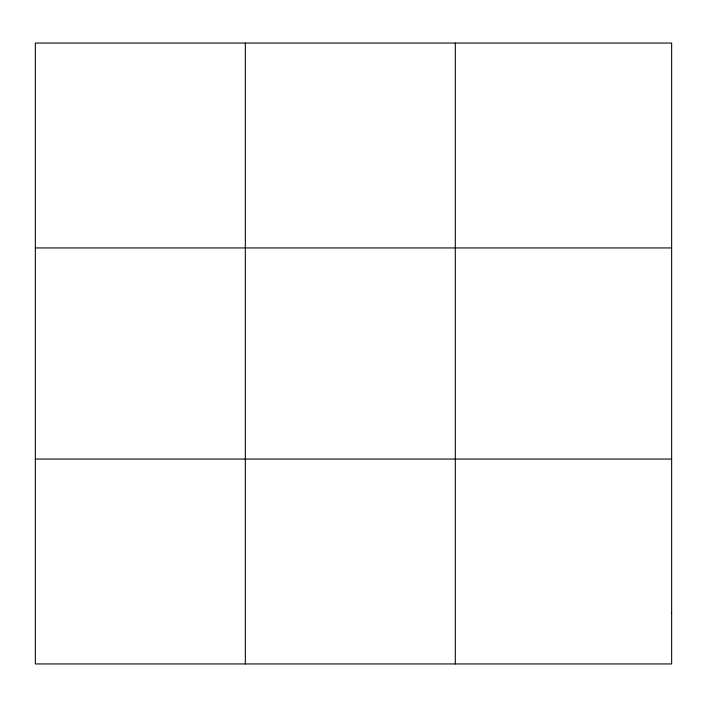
<?xml version="1.0" encoding="UTF-8"?>
<svg xmlns="http://www.w3.org/2000/svg" width="707" height="707" viewBox="0 0 707 707"><rect width="100%" height="100%" fill="white"/><g stroke="black" fill="none" stroke-linecap="round" stroke-linejoin="round"><path stroke-width="1.06" d="M245.329 43.056L245.329 663.944M455.308 43.056L455.308 663.944M35.35 247.945L671.65 247.945M35.35 459.055L671.65 459.055M671.65 612.722L671.65 663.944L35.35 663.944L35.35 43.056L671.65 43.056L671.65 612.722"/></g></svg>
